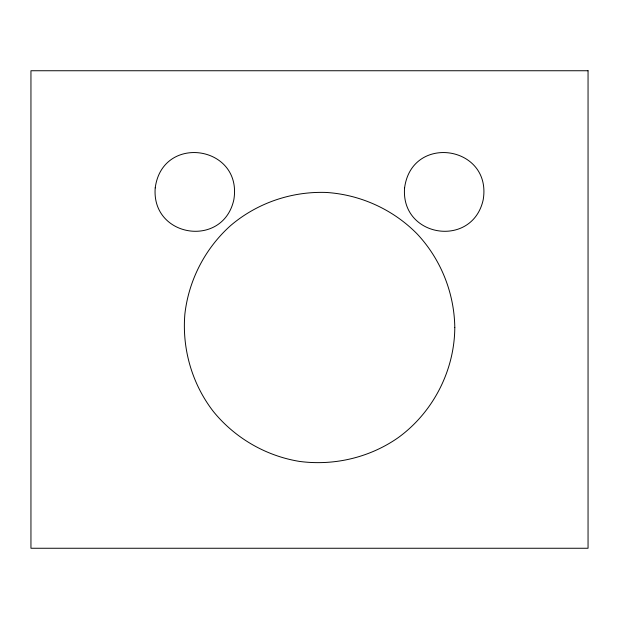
<?xml version="1.0" encoding="UTF-8"?>
<svg xmlns="http://www.w3.org/2000/svg" width="619" height="619" viewBox="0 0 619 619"><rect width="100%" height="100%" fill="white"/><g stroke="black" fill="none" stroke-linecap="round" stroke-linejoin="round"><path stroke-width="0.93" d="M155.222 187.882C151.113 237.564 223.026 248.66 233.827 199.79C242.95 145.643 162.488 133.278 155.222 187.882M404.594 187.882C400.478 237.564 472.398 248.66 483.191 199.79C492.322 145.643 411.852 133.278 404.594 187.882M454.795 327.59C454.508 370.595 433.145 412.208 398.381 437.525C369.791 457.596 334.09 465.999 299.503 461.418C265.822 455.94 234.88 437.989 213.369 411.503C192.045 383.966 181.947 348.837 184.864 314.166C188.694 280.152 205.183 248.265 230.732 225.478C257.164 202.993 291.611 191.232 326.252 192.455C360.544 194.621 393.344 209.593 417.368 234.168C440.929 259.415 454.331 293.073 454.795 327.59M588.05 70.744L30.95 70.744L30.95 548.256L588.05 548.256L588.05 70.744"/></g></svg>
